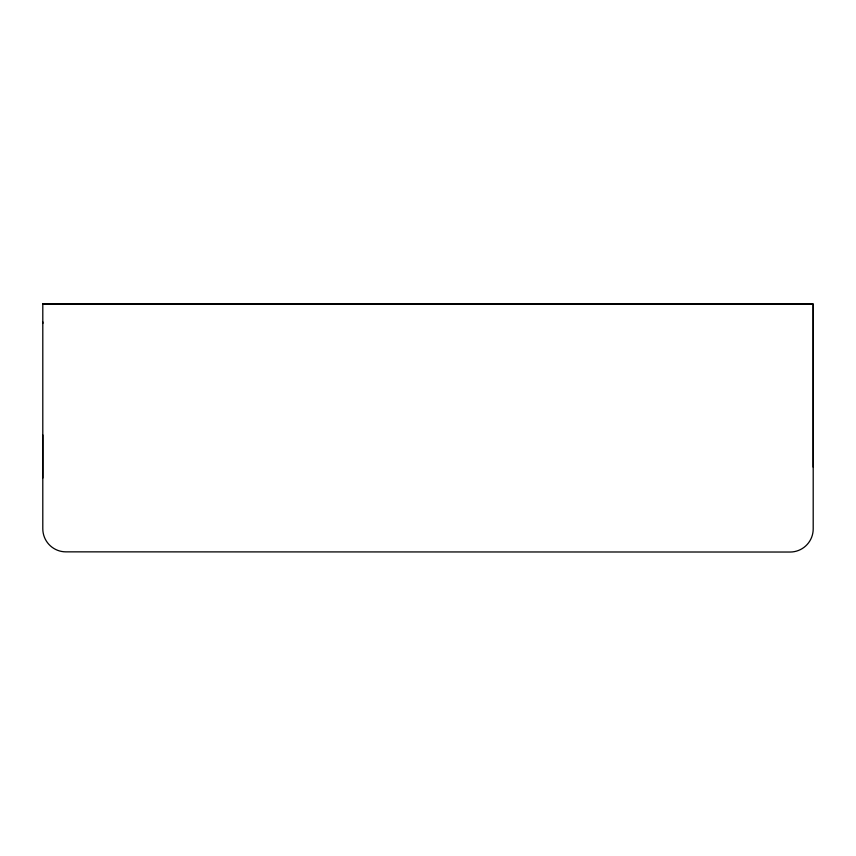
<?xml version="1.0" encoding="UTF-8"?>
<svg xmlns="http://www.w3.org/2000/svg" width="856" height="856" viewBox="0 0 856 856"><rect width="100%" height="100%" fill="white"/><g stroke="black" fill="none" stroke-linecap="round" stroke-linejoin="round"><path stroke-width="1.28" d="M448.02 304.201L446.233 304.201L451.112 304.201L450.32 304.201M42.8 304.201L813.2 304.201L813.2 467.141M404.888 303.966L405.68 303.966M450.32 303.976L451.112 303.976M42.8 321.92L42.8 323.461M42.8 434.934L42.8 478.076M42.8 303.976L42.8 528.74A23.112 23.112 0 0 0 65.912 551.853L790.088 552.034A23.112 23.112 0 0 0 813.2 528.922L813.189 303.987L42.8 303.976M405.68 304.201L404.888 304.201L405.68 304.201"/></g></svg>
